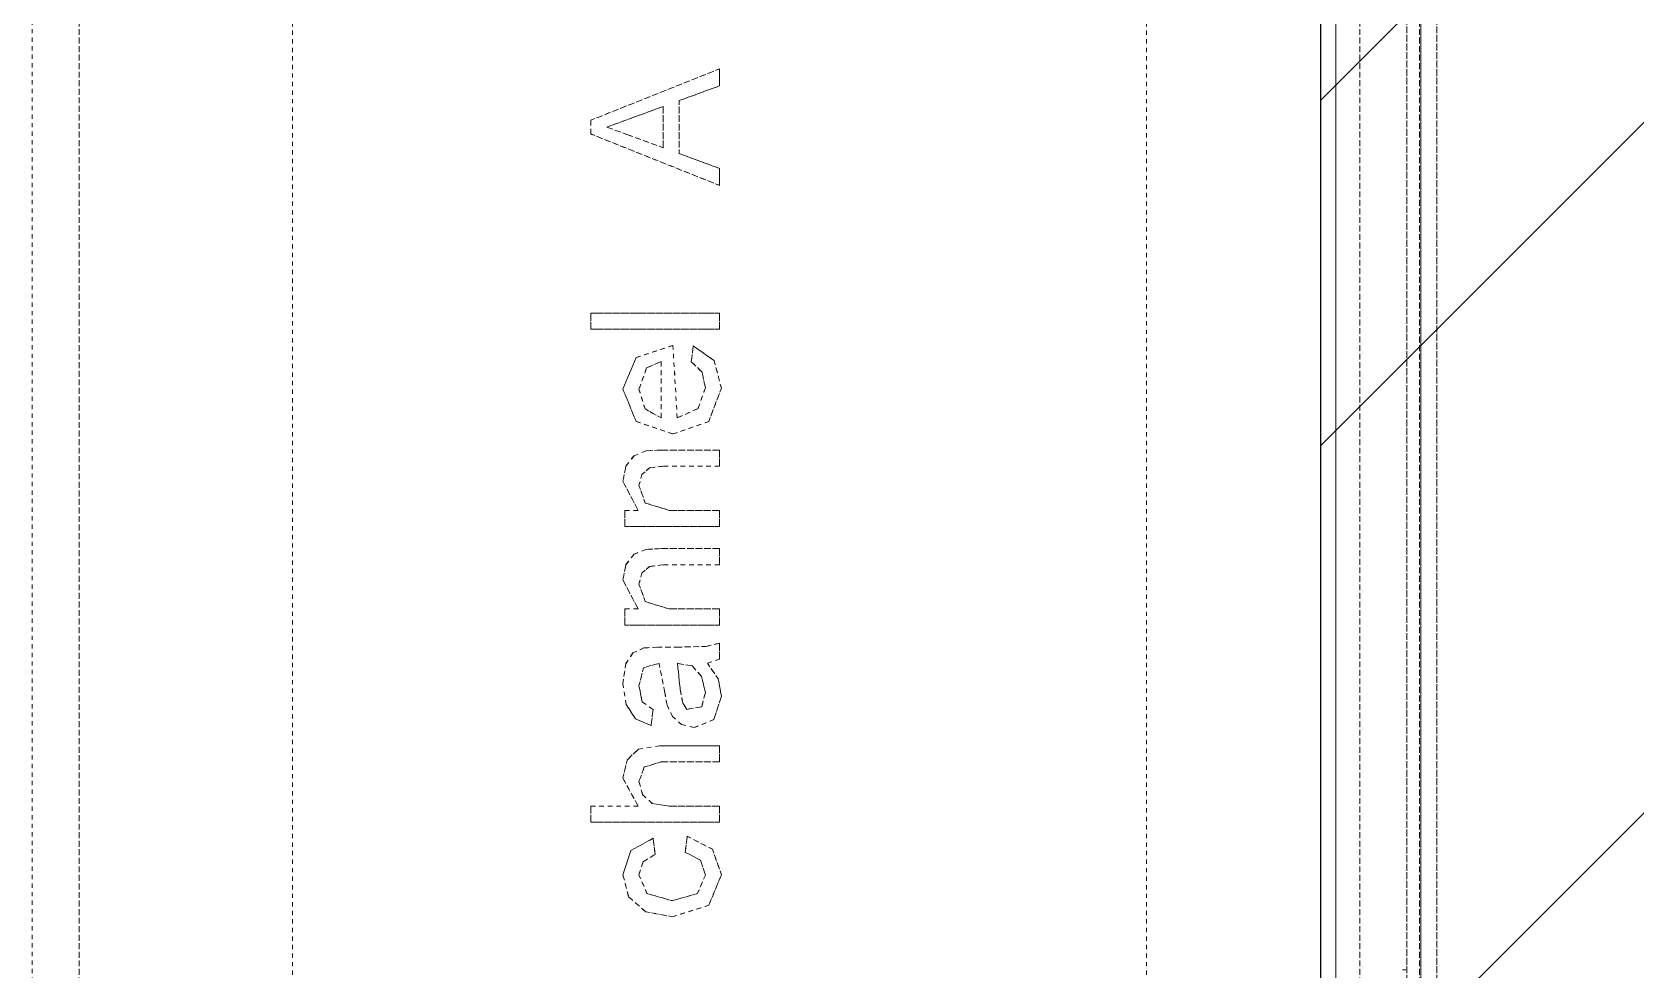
# Model space of a CAD drawing. Header units: millimetres. Extents: x 2179 to 48742, y 3478 to 161002.
# Drawn here: x 18622 to 18997.6, y 126085.5 to 126305.1 of the extents above; entities that cross this region are included whole.
import ezdxf

# ---------------------------------------------------------------- set-up
doc = ezdxf.new("R2010")
doc.units = ezdxf.units.MM
doc.linetypes.add('1_Čerchovaná 1_0mm', pattern=[2.4, 1.2, -0.6, 0, -0.6])
doc.linetypes.add('3_Čárkovaná 1_0mm', pattern=[2, 1, -1])
for name, color, linetype, lineweight in [('A-DETL-MBND', 7, '3_Čárkovaná 1_0mm', 9), ('A-FLOR', 7, 'Continuous', 9), ('A-WALL', 7, 'Continuous', 9), ('A-WALL-1', 7, 'Continuous', 25)]:
    doc.layers.add(name, color=color, linetype=linetype, lineweight=lineweight)
for name, color, linetype, lineweight, true_color in [('A-GENM-1', 7, 'Continuous', 9, 0x646464), ('A-GENM-2', 7, '1_Čerchovaná 1_0mm', 9, 0x646464), ('A-WALL-PATT-1', 9, 'Continuous', 9, 0x808080)]:
    doc.layers.add(name, color=color, linetype=linetype, lineweight=lineweight, true_color=true_color)

# ---------------------------------------------------------------- blocks, each defined once
blk = doc.blocks.new('Construction_Roof-Accessories_Lindab_Round- - Lindab Round Downpipe System 150_100 High Build Polyester 001 Antique White-794159-1NP _ stroje')
at = {"layer": 'A-GENM-1'}
blk.add_line((180862.18, 126085.55), (180861.38, 126085.55), dxfattribs=at)
blk.add_line((180862.18, 126085.55), (180861.38, 126085.55), dxfattribs=at)
blk = doc.blocks.new('EN_MEA MEARIN PLUS_EXPERT_basic - MEARIN Plus3000 - NW300-802455-1NP _ stroje')
at = {"layer": 'A-DETL-MBND'}
for p, q in [((27656.38, 161), (-150, 161)), ((27656.38, 161), (-150, 161)), ((27656.38, 150), (-149, 150)), ((-149, 150), (27656.38, 150)), ((-149, 100), (27656.38, 100)), ((504.49, 30.14), (500.73, 30.14)), ((500.73, 30.14), (500.73, 0)), ((500.73, 0), (500.73, 30.14)), ((500.73, 30.14), (504.49, 30.14)), ((504.49, 19.06), (504.49, 30.14)), ((504.49, 30.14), (504.49, 19.06)), ((619.86, 30.14), (616.1, 30.14)), ((616.1, 30.14), (616.1, 0)), ((616.1, 0), (616.1, 30.14)), ((616.1, 30.14), (619.86, 30.14)), ((619.86, 0), (619.86, 30.14)), ((619.86, 30.14), (619.86, 0)), ((661.82, 30.14), (649.79, 0)), ((649.79, 0), (661.82, 30.14)), ((665.03, 30.14), (661.82, 30.14)), ((661.82, 30.14), (665.03, 30.14)), ((677.05, 0), (665.03, 30.14)), ((665.03, 30.14), (677.05, 0)), ((661.54, 21.24), (663.42, 26.37)), ((663.42, 26.37), (661.54, 21.24)), ((663.42, 26.37), (665.53, 20.59)), ((665.53, 20.59), (663.42, 26.37)), ((488.38, 22.6), (483.26, 21.26)), ((483.26, 21.26), (488.38, 22.6)), ((494.11, 20.76), (488.38, 22.6)), ((488.38, 22.6), (494.11, 20.76)), ((511.05, 22.6), (504.49, 19.06)), ((504.49, 19.06), (511.05, 22.6)), ((515.28, 21.64), (511.05, 22.6)), ((511.05, 22.6), (515.28, 21.64)), ((533.21, 22.6), (528.24, 21.84)), ((528.24, 21.84), (533.21, 22.6)), ((537.78, 21.93), (533.21, 22.6)), ((533.21, 22.6), (537.78, 21.93)), ((557.45, 22.6), (550.64, 19.04)), ((550.64, 19.04), (557.45, 22.6)), ((561.01, 21.89), (557.45, 22.6)), ((557.45, 22.6), (561.01, 21.89)), ((580.53, 22.6), (573.72, 19.04)), ((573.72, 19.04), (580.53, 22.6)), ((584.09, 21.89), (580.53, 22.6)), ((580.53, 22.6), (584.09, 21.89)), ((602.11, 22.6), (594.53, 19.53)), ((594.53, 19.53), (602.11, 22.6)), ((609.47, 19.53), (602.11, 22.6)), ((602.11, 22.6), (609.47, 19.53)), ((483.26, 21.26), (479.75, 17.24)), ((479.75, 17.24), (483.26, 21.26)), ((484.04, 16.97), (488.41, 18.84)), ((488.41, 18.84), (484.04, 16.97)), ((488.41, 18.84), (491.45, 17.89)), ((491.45, 17.89), (488.41, 18.84)), ((496.96, 15.54), (494.11, 20.76)), ((494.11, 20.76), (496.96, 15.54)), ((507.17, 18), (510.26, 18.84)), ((510.26, 18.84), (507.17, 18)), ((510.26, 18.84), (513.65, 17.59)), ((513.65, 17.59), (510.26, 18.84)), ((517.85, 18.96), (515.28, 21.64)), ((515.28, 21.64), (517.85, 18.96)), ((518.62, 14.01), (517.85, 18.96)), ((517.85, 18.96), (518.62, 14.01)), ((524.96, 19.69), (523.33, 16.01)), ((523.33, 16.01), (524.96, 19.69)), ((528.24, 21.84), (524.96, 19.69)), ((524.96, 19.69), (528.24, 21.84)), ((528.91, 18.11), (532.73, 18.84)), ((532.73, 18.84), (528.91, 18.11)), ((532.73, 18.84), (536.89, 17.75)), ((536.89, 17.75), (532.73, 18.84)), ((540.36, 20.25), (537.78, 21.93)), ((537.78, 21.93), (540.36, 20.25)), ((541.51, 17.7), (540.36, 20.25)), ((540.36, 20.25), (541.51, 17.7)), ((550.64, 22.13), (546.87, 22.13)), ((546.87, 22.13), (546.87, 0)), ((546.87, 0), (546.87, 22.13)), ((546.87, 22.13), (550.64, 22.13)), ((550.64, 19.04), (550.64, 22.13)), ((550.64, 22.13), (550.64, 19.04)), ((552.36, 17.36), (556.45, 18.84)), ((556.45, 18.84), (552.36, 17.36)), ((556.45, 18.84), (559.03, 18.18)), ((559.03, 18.18), (556.45, 18.84)), ((563.44, 20), (561.01, 21.89)), ((561.01, 21.89), (563.44, 20)), ((564.57, 17.23), (563.44, 20)), ((563.44, 20), (564.57, 17.23)), ((573.72, 22.13), (569.95, 22.13)), ((569.95, 22.13), (569.95, 0)), ((569.95, 0), (569.95, 22.13)), ((569.95, 22.13), (573.72, 22.13)), ((573.72, 19.04), (573.72, 22.13)), ((573.72, 22.13), (573.72, 19.04)), ((575.43, 17.36), (579.52, 18.84)), ((579.52, 18.84), (575.43, 17.36)), ((579.52, 18.84), (582.11, 18.18)), ((582.11, 18.18), (579.52, 18.84)), ((586.51, 20), (584.09, 21.89)), ((584.09, 21.89), (586.51, 20)), ((587.64, 17.23), (586.51, 20)), ((586.51, 20), (587.64, 17.23)), ((594.53, 19.53), (591.61, 10.88)), ((591.61, 10.88), (594.53, 19.53)), ((597.45, 17.43), (602.09, 18.84)), ((602.09, 18.84), (597.45, 17.43)), ((602.09, 18.84), (607.05, 17.07)), ((607.05, 17.07), (602.09, 18.84)), ((612.33, 10.9), (609.47, 19.53)), ((609.47, 19.53), (612.33, 10.9)), ((658.59, 13.18), (661.54, 21.24)), ((661.54, 21.24), (658.59, 13.18)), ((665.53, 20.59), (668.25, 13.18)), ((668.25, 13.18), (665.53, 20.59)), ((479.75, 17.24), (478.6, 10.98)), ((478.6, 10.98), (479.75, 17.24)), ((482.36, 11.09), (484.04, 16.97)), ((484.04, 16.97), (482.36, 11.09)), ((491.45, 17.89), (493.19, 15.07)), ((493.19, 15.07), (491.45, 17.89)), ((493.19, 15.07), (496.96, 15.54)), ((496.96, 15.54), (493.19, 15.07)), ((504.49, 11.76), (505.11, 15.72)), ((505.11, 15.72), (504.49, 11.76)), ((505.11, 15.72), (507.17, 18)), ((507.17, 18), (505.11, 15.72)), ((513.65, 17.59), (514.85, 13.62)), ((514.85, 13.62), (513.65, 17.59)), ((523.33, 16.01), (527.1, 15.54)), ((527.1, 15.54), (523.33, 16.01)), ((527.1, 15.54), (528.91, 18.11)), ((528.91, 18.11), (527.1, 15.54)), ((536.89, 17.75), (537.91, 14.13)), ((537.91, 14.13), (536.89, 17.75)), ((541.69, 14.4), (541.51, 17.7)), ((541.51, 17.7), (541.69, 14.4)), ((550.64, 11.74), (552.36, 17.36)), ((552.36, 17.36), (550.64, 11.74)), ((559.03, 18.18), (560.57, 16.41)), ((560.57, 16.41), (559.03, 18.18)), ((560.57, 16.41), (561, 13.08)), ((561, 13.08), (560.57, 16.41)), ((564.77, 13.59), (564.57, 17.23)), ((564.57, 17.23), (564.77, 13.59)), ((573.72, 11.74), (575.43, 17.36)), ((575.43, 17.36), (573.72, 11.74)), ((582.11, 18.18), (583.64, 16.41)), ((583.64, 16.41), (582.11, 18.18)), ((583.64, 16.41), (584.07, 13.08)), ((584.07, 13.08), (583.64, 16.41)), ((587.84, 13.59), (587.64, 17.23)), ((587.64, 17.23), (587.84, 13.59)), ((595.38, 13.66), (597.45, 17.43)), ((597.45, 17.43), (595.38, 13.66)), ((607.05, 17.07), (608.56, 13.66)), ((608.56, 13.66), (607.05, 17.07)), ((504.49, 0), (504.49, 11.76)), ((504.49, 11.76), (504.49, 0)), ((514.85, 13.62), (514.85, 0)), ((514.85, 0), (514.85, 13.62)), ((518.62, 0), (518.62, 14.01)), ((518.62, 14.01), (518.62, 0)), ((528.11, 12.27), (525.47, 11.03)), ((525.47, 11.03), (528.11, 12.27)), ((531.37, 12.83), (528.11, 12.27)), ((528.11, 12.27), (531.37, 12.83)), ((537.91, 14.13), (531.37, 12.83)), ((531.37, 12.83), (537.91, 14.13)), ((541.69, 9.71), (541.69, 14.4)), ((541.69, 14.4), (541.69, 9.71)), ((550.64, 0), (550.64, 11.74)), ((550.64, 11.74), (550.64, 0)), ((561, 13.08), (561, 0)), ((561, 0), (561, 13.08)), ((564.77, 0), (564.77, 13.59)), ((564.77, 13.59), (564.77, 0)), ((573.72, 0), (573.72, 11.74)), ((573.72, 11.74), (573.72, 0)), ((584.07, 13.08), (584.07, 0)), ((584.07, 0), (584.07, 13.08)), ((587.84, 0), (587.84, 13.59)), ((587.84, 13.59), (587.84, 0)), ((608.56, 13.66), (595.38, 13.66)), ((595.38, 13.66), (608.56, 13.66)), ((668.25, 13.18), (658.59, 13.18)), ((658.59, 13.18), (668.25, 13.18)), ((478.6, 10.98), (481.29, 2.49)), ((481.29, 2.49), (478.6, 10.98)), ((484.01, 5.15), (482.36, 11.09)), ((482.36, 11.09), (484.01, 5.15)), ((493.66, 8.01), (491.86, 4.45)), ((491.86, 4.45), (493.66, 8.01)), ((497.43, 7.53), (493.66, 8.01)), ((493.66, 8.01), (497.43, 7.53)), ((494.41, 1.65), (497.43, 7.53)), ((497.43, 7.53), (494.41, 1.65)), ((523.58, 8.87), (522.86, 5.89)), ((522.86, 5.89), (523.58, 8.87)), ((525.47, 11.03), (523.58, 8.87)), ((523.58, 8.87), (525.47, 11.03)), ((527.14, 7.6), (528.61, 8.59)), ((528.61, 8.59), (527.14, 7.6)), ((527.75, 4.11), (527.14, 7.6)), ((527.14, 7.6), (527.75, 4.11)), ((528.61, 8.59), (531.85, 9.2)), ((531.85, 9.2), (528.61, 8.59)), ((531.85, 9.2), (537.92, 9.83)), ((537.92, 9.83), (531.85, 9.2)), ((537.92, 9.83), (537.31, 6.38)), ((537.31, 6.38), (537.92, 9.83)), ((541.89, 3.17), (541.69, 9.71)), ((541.69, 9.71), (541.89, 3.17)), ((591.61, 10.88), (594.5, 2.51)), ((594.5, 2.51), (591.61, 10.88)), ((595.38, 9.89), (612.33, 10.9)), ((612.33, 10.9), (595.38, 9.89)), ((597.54, 5), (595.38, 9.89)), ((595.38, 9.89), (597.54, 5)), ((653.77, 0), (657.21, 9.42)), ((657.21, 9.42), (653.77, 0)), ((657.21, 9.42), (669.63, 9.42)), ((669.63, 9.42), (657.21, 9.42)), ((669.63, 9.42), (673.07, 0)), ((673.07, 0), (669.63, 9.42)), ((488.31, 3.3), (484.01, 5.15)), ((484.01, 5.15), (488.31, 3.3)), ((491.86, 4.45), (488.31, 3.3)), ((488.31, 3.3), (491.86, 4.45)), ((522.86, 5.89), (524.77, 1.32)), ((524.77, 1.32), (522.86, 5.89)), ((531.04, 3.3), (527.75, 4.11)), ((527.75, 4.11), (531.04, 3.3)), ((534.85, 4.2), (531.04, 3.3)), ((531.04, 3.3), (534.85, 4.2)), ((537.31, 6.38), (534.85, 4.2)), ((534.85, 4.2), (537.31, 6.38)), ((602.4, 3.3), (597.54, 5)), ((597.54, 5), (602.4, 3.3)), ((606.09, 4.08), (602.4, 3.3)), ((602.4, 3.3), (606.09, 4.08)), ((608.52, 6.59), (606.09, 4.08)), ((606.09, 4.08), (608.52, 6.59)), ((612.21, 6.12), (608.52, 6.59)), ((608.52, 6.59), (612.21, 6.12)), ((608.76, 1.26), (612.21, 6.12)), ((612.21, 6.12), (608.76, 1.26)), ((481.29, 2.49), (488.43, -0.47)), ((488.43, -0.47), (481.29, 2.49)), ((488.43, -0.47), (494.41, 1.65)), ((494.41, 1.65), (488.43, -0.47)), ((524.77, 1.32), (530.24, -0.47)), ((530.24, -0.47), (524.77, 1.32)), ((530.24, -0.47), (534.27, 0.27)), ((534.27, 0.27), (530.24, -0.47)), ((534.27, 0.27), (537.93, 2.83)), ((537.93, 2.83), (534.27, 0.27)), ((537.93, 2.83), (538.87, 0)), ((538.87, 0), (537.93, 2.83)), ((542.64, 0), (541.89, 3.17)), ((541.89, 3.17), (542.64, 0)), ((594.5, 2.51), (602.32, -0.47)), ((602.32, -0.47), (594.5, 2.51)), ((602.32, -0.47), (608.76, 1.26)), ((608.76, 1.26), (602.32, -0.47)), ((500.73, 0), (504.49, 0)), ((504.49, 0), (500.73, 0)), ((514.85, 0), (518.62, 0)), ((518.62, 0), (514.85, 0)), ((538.87, 0), (542.64, 0)), ((542.64, 0), (538.87, 0)), ((546.87, 0), (550.64, 0)), ((550.64, 0), (546.87, 0)), ((561, 0), (564.77, 0)), ((564.77, 0), (561, 0)), ((569.95, 0), (573.72, 0)), ((573.72, 0), (569.95, 0)), ((584.07, 0), (587.84, 0)), ((587.84, 0), (584.07, 0)), ((616.1, 0), (619.86, 0)), ((619.86, 0), (616.1, 0)), ((649.79, 0), (653.77, 0)), ((653.77, 0), (649.79, 0)), ((673.07, 0), (677.05, 0)), ((677.05, 0), (673.07, 0)), ((-149, -100), (27656.38, -100)), ((-149, -150), (27656.38, -150)), ((27656.38, -150), (-149, -150)), ((-150, -161), (27656.38, -161)), ((27656.38, -161), (-150, -161)), ((27656.38, -164), (-150, -164)), ((27656.38, -164), (-150, -164)), ((-149, -164), (27656.38, -164)), ((-150, -168), (27656.38, -168)), ((27656.38, -168), (-150, -168))]:
    blk.add_line(p, q, dxfattribs=at)

msp = doc.modelspace()

# ---------------------------------------------------------------- hatches: boundary and pattern name
at = {"layer": 'A-WALL-PATT-1'}
h = msp.add_hatch(dxfattribs=at)
h.set_pattern_fill('FP_4', color=256, angle=76.0104, style=0, pattern_type=2)
h.set_pattern_definition([(45.00036, (-161918.41, 0), (-121.23422, 121.2327), []), (45.00036, (-161837.59, 0.0005), (-121.23422, 121.2327), [])])
h.paths.add_polyline_path([(18923.77, 125414.39), (19123.77, 125414.39), (19123.77, 127425.39), (18923.77, 127425.39)])
h.paths.add_polyline_path([(18923.77, 131575.39), (19123.77, 131575.39), (19123.77, 131797.89), (18923.77, 131797.89)])

# ---------------------------------------------------------------- linework, layer by layer
at = {"layer": 'A-FLOR'}
msp.add_line((18947.28, 127009.01), (18947.28, 125464.39), dxfattribs=at)
at = {"layer": 'A-WALL'}
for p, q in [((18947.28, 125464.39), (18947.28, 153361.78)), ((18927.3, 127425.39), (18927.3, 125414.39))]:
    msp.add_line(p, q, dxfattribs=at)
at = {"layer": 'A-WALL-1'}
msp.add_line((18923.77, 127425.39), (18923.77, 125414.39), dxfattribs=at)

# ---------------------------------------------------------------- block references
at = {"layer": 'A-DETL-MBND', "rotation": 90.00000000000001}
msp.add_blockref('EN_MEA MEARIN PLUS_EXPERT_basic - MEARIN Plus3000 - NW300-802455-1NP _ stroje', (18782.96, 125619.39), dxfattribs=at)
at = {"layer": 'A-GENM-2'}
msp.add_blockref('Construction_Roof-Accessories_Lindab_Round- - Lindab Round Downpipe System 150_100 High Build Polyester 001 Antique White-794159-1NP _ stroje', (-161918.41, 0), dxfattribs=at)

doc.saveas('drawing.dxf')
